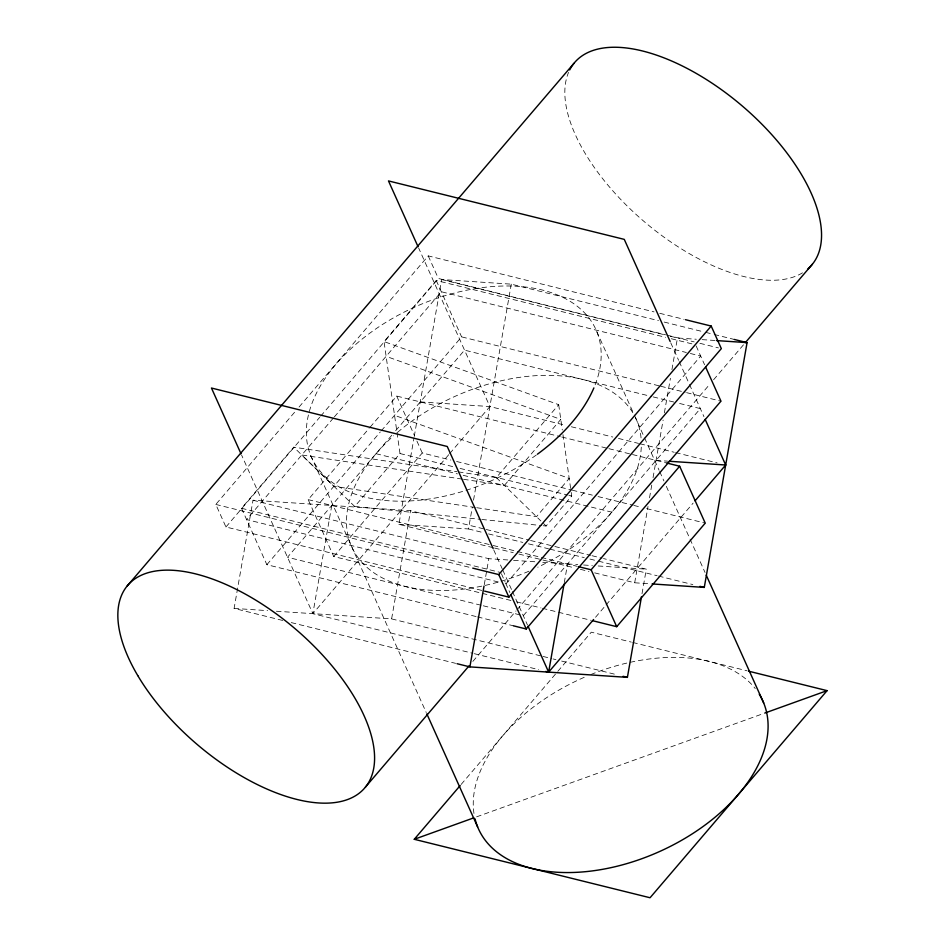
<?xml version="1.0" encoding="UTF-8"?>
<svg xmlns="http://www.w3.org/2000/svg" width="945" height="945" viewBox="0 0 945 945"><rect width="100%" height="100%" fill="white"/><g stroke="black" fill="none" stroke-linecap="round" stroke-linejoin="round"><path stroke-width="0.71" stroke-dasharray="4.72 3.54" d="M282.697 620.463L234.1 608.415L253.012 500.236L410.52 510.713L484.832 529.141M331.766 505.481L312.854 613.659L472.913 653.338M493.207 547.698L398.885 524.321L413.993 437.925M414.241 436.484L441.669 279.531L511.28 284.161L658.464 320.65M276.401 611.238L391.608 618.892L410.52 510.713M398.885 524.321L468.496 528.952L472.276 507.347M473.528 500.153L511.28 284.161M484.265 584.66L486.781 570.237M487.041 568.795L488.801 558.696L507.76 559.96M564.283 582.687L567.555 563.941M594.665 572.859L634.686 582.781L648.022 506.461M649.522 497.826L651.79 484.868M653.054 477.662L663.118 420.064M664.37 412.87L670.418 378.307M671.93 369.672L677.459 337.991L696.311 339.243M642.021 593.696L646.309 569.173L603.442 558.542M481.737 590.412L225.949 526.991L215.803 504.429L295.23 411.512M299.057 407.035L428.239 255.894L654.034 311.885M476.079 616.553L266.868 564.685L241.518 508.28L293.753 447.162L456.99 471.697M462.093 479.091L301.774 454.994L354.729 506.496L399.995 453.541L384.013 341.57L436.247 280.464L665.528 337.306M225.949 526.991L319.729 417.277M320.686 416.166L438.385 278.468L665.599 334.802M333.408 417.997L246.586 519.561L500.224 582.451M334.365 416.875L441.315 291.745L686.353 352.497M510.961 600.477L333.762 556.534L308.188 499.633L369.105 428.368M370.05 427.258L396.699 396.073L560.326 436.649M266.868 564.685L380.315 431.959M381.26 430.849L461.597 336.869L659.35 385.903M391.809 435.232L287.504 557.255L481.856 605.438M395.636 430.755L464.538 350.146L651.743 396.557M333.762 556.534L422.273 452.986L450.859 460.073M448.745 454.687L312.854 613.659L241.636 455.183M449.702 453.576L489.888 406.551L565.63 425.333M458.443 471.909L496.338 477.603L558.684 404.673L384.013 341.57M543.174 525.727L546.104 526.022L571.725 496.042L571.052 491.246M505.953 583.868L700.694 356.052L687.795 352.851M472.843 661.429L516.005 610.931M516.962 609.808L709.766 384.261M713.593 379.772L744.294 343.862M523.294 615.715L700.328 408.606L677.459 402.936M595.539 617.262L605.107 606.076M606.064 604.954L693.146 503.083M461.148 784.433L556.841 672.486M557.798 671.363L591.286 632.181L631.307 642.104M476.599 816.846L763.359 713.593M702.111 339.633L715.164 340.495M420.277 401.92L489.888 406.551L418.67 248.074M656.066 460.38L667.678 461.16M513.596 560.35L536.925 561.897M542.761 562.287L577.761 564.614M583.597 565.004L592.35 565.582M598.185 565.972L646.309 569.173M634.686 582.781L650.632 583.845M234.1 608.415L267.648 610.647M354.729 506.496L480.367 519.313M481.82 519.466L541.721 525.574M475.288 507.489L333.845 486.321L293.753 447.162M476.741 507.713L536.524 516.655L569.221 478.418L394.537 415.316M463.57 479.292L504.358 485.435L560.798 419.415L386.115 356.324M659.74 313.303L684.038 319.327M664.181 322.068L704.202 331.99M705.631 332.345L712.778 334.117M714.207 334.471L734.206 339.432M667.028 335.156L694.173 341.889M699.891 343.307L718.472 347.914M441.669 279.531L664.595 334.802M670.312 336.219L677.459 337.991M671.257 338.723L695.614 344.771M660.779 386.257L685.149 392.293M686.578 392.647L720.964 401.176M653.172 396.912L676.029 402.582M571.347 426.75L612.785 437.027M618.502 438.445L638.513 443.406M639.942 443.76L674.234 452.265M675.663 452.62L717.101 462.885M561.755 437.003L608.202 448.509M608.911 448.686L631.78 454.356M632.489 454.533L666.792 463.038M456.577 461.491L570.898 489.829M572.327 490.183L592.338 495.145M598.043 496.562L632.347 505.067M633.776 505.421L640.923 507.193M646.64 508.611L705.23 523.14M399.995 453.541L454.38 466.995M460.097 468.413L567.437 494.979M568.866 495.334L571.725 496.042M376.027 453.694L457.474 473.894M463.192 475.311L611.817 512.166M486.262 529.495L529.129 540.127M530.558 540.481L553.416 546.151M554.845 546.505L590.578 555.353M592.007 555.707L602.012 558.188M468.496 528.952L482.789 532.496M488.506 533.913L522.798 542.418M528.515 543.836L548.525 548.785M549.955 549.139L584.246 557.644M589.963 559.062L597.11 560.834M598.539 561.188L657.129 575.718M658.559 576.072L692.85 584.577M308.188 499.633L491.813 545.159M493.243 545.513L576.84 566.244M494.637 548.053L513.218 552.66M518.923 554.077L574.666 567.898M580.372 569.315L588.948 571.441M253.012 500.236L488.801 558.696M241.518 508.28L500.885 572.587M215.803 504.429L473.032 568.205M516.679 601.894L540.977 607.918M542.406 608.273L590.991 620.31M632.737 642.458L747.058 670.796M483.285 605.792L520.435 615.006M477.52 616.908L513.336 625.791M391.608 618.892L541.662 656.102M543.091 656.456L551.667 658.582M553.097 658.937L555.943 659.645M561.661 661.063L615.975 674.529M474.343 653.692L538.65 669.639M291.273 622.59L455.608 663.343M496.338 477.603L540.883 520.955M543.493 523.483L546.104 526.022M696.146 345.941L704.592 364.746M670.749 342.799L678.604 360.258M679.207 361.604L688.858 383.091M689.46 384.438L703.954 416.662M596.791 331.612L633.682 413.686M634.284 415.032L643.958 436.566M644.561 437.913L659.078 470.208M659.681 471.555L663.922 480.97M666.331 486.356L705.041 572.469M428.239 255.894L438.385 278.468M436.247 280.464L461.597 336.869M493.727 549.907L502.173 568.713M502.775 570.048L511.836 590.2M512.438 591.535L527.523 625.117M501.417 573.757L505.114 581.99M505.634 583.159L509.863 592.562M396.699 396.073L414.548 435.775M416.922 441.079L422.273 452.986M310.74 455.549L426.242 712.554M558.684 404.673L562.31 430.022M562.96 434.629L570.874 490.053M802.494 272.833A155.901 75.801 40.5 0 1 643.628 221.118A155.901 75.801 40.5 0 1 568.571 72.375M473.965 813.444A155.901 94.902 -24.2 0 1 585.687 676.679M590.826 674.541A155.901 94.902 -24.2 0 1 755.256 688.574M536.335 454.994A155.901 94.902 -24.2 0 1 312.701 459.884A155.901 94.902 -24.2 0 1 454.415 293.044A155.901 94.902 -24.2 0 1 594.429 386.588M635.43 417.548A155.901 94.902 -24.2 0 1 641.218 440.004M641.277 447.15A155.901 94.902 -24.2 0 1 537.776 567.213M528.893 571.217A155.901 94.902 -24.2 0 1 364.108 564.673A155.901 94.902 -24.2 0 1 393.616 435.775M397.538 432.349A155.901 94.902 -24.2 0 1 633.528 413.945"/><path stroke-width="1.42" d="M457.037 663.697L469.901 666.886L484.017 586.101M564.023 584.128L548.643 672.119L545.797 671.411M469.901 666.886L627.397 677.364L641.513 596.578M652.085 583.939L704.285 587.412L747.07 342.622L734.206 339.432M126.984 586.231L573.958 63.315M473.032 568.205L498.759 574.584L711.195 326.06L721.33 348.622L508.894 597.145L484.596 591.121M365.42 787.114L469.003 665.918M745.251 342.74L812.393 264.198M513.336 625.791L526.235 628.992L720.964 401.176L705.655 367.097M578.269 566.598L591.133 569.788L679.656 466.228L705.23 523.14L616.707 626.689L592.42 620.664M593.625 619.507L548.643 672.119L528.125 626.452M695.059 500.838L725.677 465.011L705.159 419.356M748.487 671.151L827.076 690.641L650.054 897.75L414.264 839.29L460.191 785.555M414.264 839.29L473.823 817.838M764.741 713.085L827.076 690.641M716.617 340.59L747.07 342.622M669.119 461.255L725.677 465.011M685.468 319.682L711.195 326.06M666.792 463.038L679.656 466.228M699.997 586.349L704.285 587.412M623.109 676.301L627.397 677.364M670.147 341.452L624.279 239.38L388.489 180.92L418.056 246.728M706.246 575.162L763.702 702.997M591.133 569.788L616.707 626.689M493.125 548.561L447.245 446.489L211.456 388.029L241.034 453.836M510.926 594.913L526.235 628.992M498.759 574.584L508.894 597.145M426.845 713.9L477.638 826.934M569.693 69.954A155.901 75.801 40.5 0 1 739.663 103.785A155.901 75.801 40.5 0 1 807.857 268.912M759.272 694.291A155.901 94.902 -24.2 0 1 657.389 852.496A155.901 94.902 -24.2 0 1 475.028 818.854M593.885 387.911A155.901 94.902 -24.2 0 1 537.421 454.202M137.769 675.592A155.901 75.801 40.5 0 0 359.868 792.678A155.901 75.801 40.5 0 0 240.951 591.735A155.901 75.801 40.5 0 0 137.769 675.592"/></g></svg>
